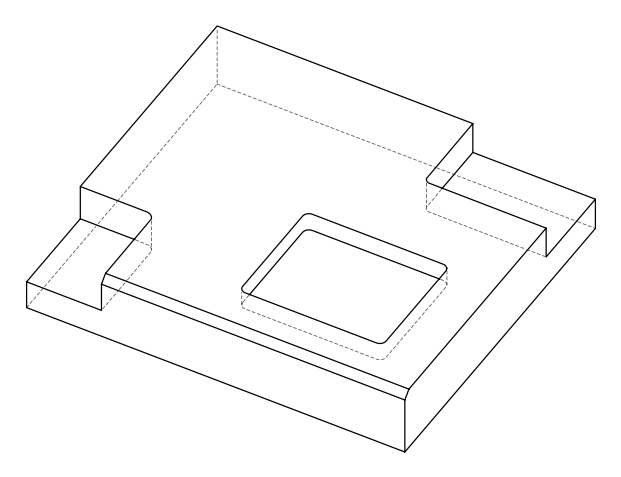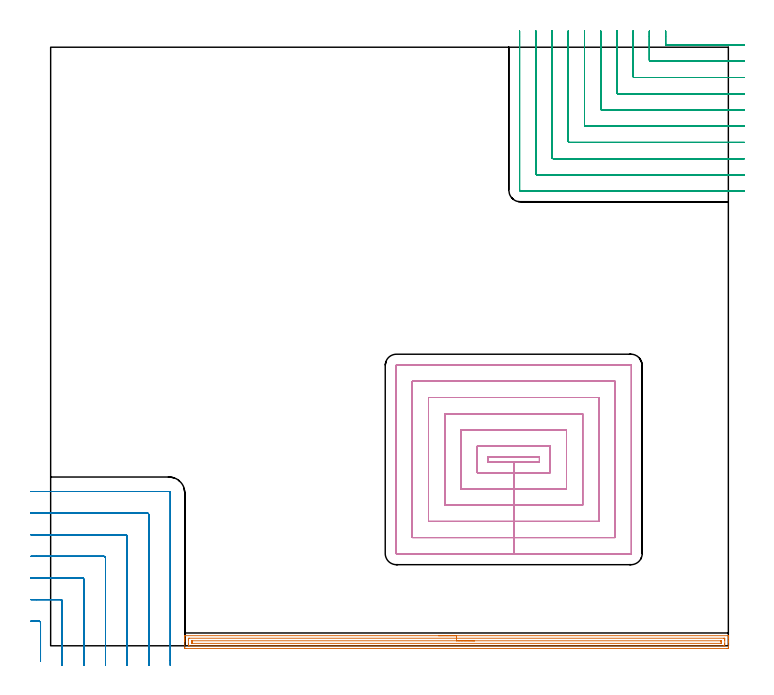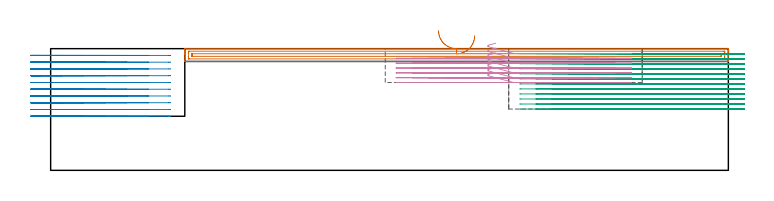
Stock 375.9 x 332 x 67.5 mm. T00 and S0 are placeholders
(PLAN: 4 operations, 2 tool changes, 85.1 min)
(1 AREA_MILL | FG_CHAMFER_SURFACE | UGT0205_001 | 7.43 min | 7717 mm3)
(2 MILL_CORNER_NOTCH_RECTANGULAR | CORNER_NOTCH_RECTANGULAR | NXT0201_012 | Follow Part, ap 4, ae 75% | 15.97 min | 260433 mm3)
(3 MILL_CORNER_NOTCH_RECTANGULAR_1 | CORNER_NOTCH_RECTANGULAR_1 | NXT0201_011 | Follow Part, ap 3, ae 75% | 35.06 min | 349772 mm3)
(4 MILL_RECTANGULAR_POCKET | POCKET_RECTANGULAR_STRAIGHT | NXT0201_011 | Follow Part, ap 3, ae 75% | 26.64 min | 312069 mm3)
(TOOL UGT0205_001 | Chamfer Mill 20 x 3 x 45 deg. | D20 FL50 Z2)
(TOOL NXT0201_012 | ENDMILL 16mm [2P460-1600-NA 1630] | D16 FL38 Z6)
(TOOL NXT0201_011 | ENDMILL 12mm [2P460-1200-NA 1630] | D12 FL38 Z6)
(OP 1 AREA_MILL)
G17 G21 G94 G90
T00 M6
G54
G17 G0 G90 X215.151 Y5.597 S1061 M3
G43 Z77.5 H0
Z77.497
G94 G1 X215.189 Z76.625 F250.
X215.303 Z75.761
X215.492 Z74.909
X215.754 Z74.077
X216.088 Z73.271
X216.491 Z72.497
X216.959 Z71.761
X217.49 Z71.069
X218.08 Z70.426
X218.723 Z69.837
X219.415 Z69.305
X220.151 Z68.837
X220.925 Z68.434
X221.73 Z68.1
X222.563 Z67.838
X223.414 Z67.649
X224.279 Z67.535
X225.151 Z67.497
X375.728 Y5.594 Z67.494
X375.807 Y5.596 Z67.492
X375.823 Y5.595 Z67.49
X375.833 Z67.489
X375.9 Y5.584 Z67.475
Y5.238 Z67.137
Y4.947 Z66.846
Y4.256 Z66.15
Y3.028 Z64.925
Y2.491 Z64.386
Y1.877 Z63.773
Y-0.769 Z61.127
X375.897 Y-1.038 Z60.859
X375.89 Y-1.492 Z60.406
X375.741 Y-1.495 Z60.403
X375.278 Y-1.5 Z60.4
X75.022
X74.559 Y-1.495 Z60.403
X74.409 Y-1.492 Z60.406
X74.4 Y-1.038 Z60.859
Y2.491 Z64.386
Y3.028 Z64.925
Y3.373 Z65.269
Y3.91 Z65.806
Y4.256 Z66.15
Y4.947 Z66.846
Y5.238 Z67.138
X74.408 Y5.592 Z67.483
X74.41 Y5.605 Z67.495
X74.57 Y5.6 Z67.5
X225.151 Y5.597 Z67.497
Y4.183 Z66.083
X373.491 Y4.179 Z66.079
X373.569 Y4.178 Z66.078
X373.865 Y4.173 Z66.073
X373.89 Y4.076 Z65.976
X373.897 Y3.855 Z65.755
X373.899 Y3.373 Z65.273
X373.9 Y2.97 Z64.87
Y1.205 Z63.105
X373.899 Y0.727 Z62.627
X373.898 Y0.325 Z62.225
X373.89 Y-0.074 Z61.826
X373.491 Y-0.084 Z61.816
X373.42 Y-0.085 Z61.815
X76.809
X76.737
X76.432 Y-0.079 Z61.821
X76.41 Y0.021 Z61.921
X76.403 Y0.246 Z62.146
X76.401 Y0.727 Z62.627
X76.4 Y1.13 Z63.03
Y2.895 Z64.795
X76.401 Y3.373 Z65.273
X76.402 Y3.775 Z65.675
X76.41 Y4.174 Z66.074
X76.809 Y4.184 Z66.084
X76.881 Y4.185 Z66.085
X225.151 Y4.183 Z66.083
Y2.768 Z64.668
X371.704 Y2.765 Z64.665
X371.796 Y2.764 Z64.664
X371.869 Y2.761 Z64.661
X371.885 Y2.759 Z64.659
X371.89 Y2.739 Z64.639
X371.894 Y2.685 Z64.585
X371.899 Y2.491 Z64.391
X371.9 Y2.298 Z64.198
X371.899 Y1.609 Z63.509
X371.898 Y1.417 Z63.317
X371.892 Y1.351 Z63.251
X371.889 Y1.334 Z63.234
X371.88 Y1.333 Z63.233
X371.846 Y1.331 Z63.231
X371.704 Y1.329 Z63.229
X78.596
X78.502 Y1.33 Z63.23
X78.427 Y1.333 Z63.233
X78.411 Y1.335 Z63.235
X78.408 Y1.36 Z63.26
X78.404 Y1.415 Z63.315
X78.401 Y1.609 Z63.509
X78.4 Y1.803 Z63.703
Y2.491 Z64.391
X78.402 Y2.683 Z64.583
X78.408 Y2.749 Z64.649
X78.411 Y2.765 Z64.665
X78.42 Y2.767 Z64.667
X78.454 Y2.769 Z64.669
X78.596 Y2.771 Z64.671
X225.151 Y2.768 Z64.668
X226.022 Z64.706
X226.887 Z64.82
X227.739 Z65.009
X228.571 Z65.271
X229.377 Z65.605
X230.151 Z66.008
X230.886 Z66.477
X231.579 Z67.008
X232.222 Z67.597
X232.811 Z68.24
X233.342 Z68.932
X233.811 Z69.668
X234.214 Z70.442
X234.548 Z71.248
X234.81 Z72.08
X234.999 Z72.932
X235.113 Z73.797
X235.151 Z74.668
G0 Z77.5
M5
M2
(OP 2 MILL_CORNER_NOTCH_RECTANGULAR)
G17 G21 G94 G90
T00 M6
G54
G17 G0 G90 X-5.6 Y-8.713 S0 M3
G43 Z77.5 H1
Z63.75
G94 G1 Y-5.713 F250.
Y12.806 F500.
G3 X-6.394 Y13.6 R0.8
G1 X-8.
X-11. F250.
G0 Z77.5
X6.4 Y-11.
Z63.75
G1 Y-8.
Y24.805 F500.
G3 X5.605 Y25.6 R0.8
G1 X-8.
X-11. F250.
G0 Z77.5
X18.4 Y-11.
Z63.75
G1 Y-8.
Y36.805 F500.
G3 X17.605 Y37.6 R0.8
G1 X-8.
X-11. F250.
G0 Z77.5
X30.4 Y-11.
Z63.75
G1 Y-8.
Y48.805 F500.
G3 X29.605 Y49.6 R0.8
G1 X-8.
X-11. F250.
G0 Z77.5
X42.4 Y-11.
Z63.75
G1 Y-8.
Y60.804 F500.
G3 X41.604 Y61.6 R0.8
G1 X-8.
X-11. F250.
G0 Z77.5
X54.4 Y-11.
Z63.75
G1 Y-8.
Y72.804 F500.
G3 X53.604 Y73.6 R0.8
G1 X-8.
X-11. F250.
G0 Z77.5
X66.4 Y-11.
Z63.75
G1 Y-8.
Y84.804 F500.
G3 X65.604 Y85.6 R0.8
G1 X-8.
X-11. F250.
G0 Z77.5
X-5.6 Y-8.713
Z60.
G1 Y-5.713
Y12.806 F500.
G3 X-6.394 Y13.6 R0.8
G1 X-8.
X-11. F250.
G0 Z77.5
X6.4 Y-11.
Z60.
G1 Y-8.
Y24.805 F500.
G3 X5.605 Y25.6 R0.8
G1 X-8.
X-11. F250.
G0 Z77.5
X18.4 Y-11.
Z60.
G1 Y-8.
Y36.805 F500.
G3 X17.605 Y37.6 R0.8
G1 X-8.
X-11. F250.
G0 Z77.5
X30.4 Y-11.
Z60.
G1 Y-8.
Y48.805 F500.
G3 X29.605 Y49.6 R0.8
G1 X-8.
X-11. F250.
G0 Z77.5
X42.4 Y-11.
Z60.
G1 Y-8.
Y60.804 F500.
G3 X41.604 Y61.6 R0.8
G1 X-8.
X-11. F250.
G0 Z77.5
X54.4 Y-11.
Z60.
G1 Y-8.
Y72.804 F500.
G3 X53.604 Y73.6 R0.8
G1 X-8.
X-11. F250.
G0 Z77.5
X66.4 Y-11.
Z60.
G1 Y-8.
Y84.804 F500.
G3 X65.604 Y85.6 R0.8
G1 X-8.
X-11. F250.
G0 Z77.5
X-5.6 Y-8.713
Z56.25
G1 Y-5.713
Y12.806 F500.
G3 X-6.394 Y13.6 R0.8
G1 X-8.
X-11. F250.
G0 Z77.5
X6.4 Y-11.
Z56.25
G1 Y-8.
Y24.805 F500.
G3 X5.605 Y25.6 R0.8
G1 X-8.
X-11. F250.
G0 Z77.5
X18.4 Y-11.
Z56.25
G1 Y-8.
Y36.805 F500.
G3 X17.605 Y37.6 R0.8
G1 X-8.
X-11. F250.
G0 Z77.5
X30.4 Y-11.
Z56.25
G1 Y-8.
Y48.805 F500.
G3 X29.605 Y49.6 R0.8
G1 X-8.
X-11. F250.
G0 Z77.5
X42.4 Y-11.
Z56.25
G1 Y-8.
Y60.804 F500.
G3 X41.604 Y61.6 R0.8
G1 X-8.
X-11. F250.
G0 Z77.5
X54.4 Y-11.
Z56.25
G1 Y-8.
Y72.804 F500.
G3 X53.604 Y73.6 R0.8
G1 X-8.
X-11. F250.
G0 Z77.5
X66.4 Y-11.
Z56.25
G1 Y-8.
Y84.804 F500.
G3 X65.604 Y85.6 R0.8
G1 X-8.
X-11. F250.
G0 Z77.5
X-5.6 Y-8.713
Z52.5
G1 Y-5.713
Y12.806 F500.
G3 X-6.394 Y13.6 R0.8
G1 X-8.
X-11. F250.
G0 Z77.5
X6.4 Y-11.
Z52.5
G1 Y-8.
Y24.805 F500.
G3 X5.605 Y25.6 R0.8
G1 X-8.
X-11. F250.
G0 Z77.5
X18.4 Y-11.
Z52.5
G1 Y-8.
Y36.805 F500.
G3 X17.605 Y37.6 R0.8
G1 X-8.
X-11. F250.
G0 Z77.5
X30.4 Y-11.
Z52.5
G1 Y-8.
Y48.805 F500.
G3 X29.605 Y49.6 R0.8
G1 X-8.
X-11. F250.
G0 Z77.5
X42.4 Y-11.
Z52.5
G1 Y-8.
Y60.804 F500.
G3 X41.604 Y61.6 R0.8
G1 X-8.
X-11. F250.
G0 Z77.5
X54.4 Y-11.
Z52.5
G1 Y-8.
Y72.804 F500.
G3 X53.604 Y73.6 R0.8
G1 X-8.
X-11. F250.
G0 Z77.5
X66.4 Y-11.
Z52.5
G1 Y-8.
Y84.804 F500.
G3 X65.604 Y85.6 R0.8
G1 X-8.
X-11. F250.
G0 Z77.5
X-5.6 Y-8.713
Z48.75
G1 Y-5.713
Y12.806 F500.
G3 X-6.394 Y13.6 R0.8
G1 X-8.
X-11. F250.
G0 Z77.5
X6.4 Y-11.
Z48.75
G1 Y-8.
Y24.805 F500.
G3 X5.605 Y25.6 R0.8
G1 X-8.
X-11. F250.
G0 Z77.5
X18.4 Y-11.
Z48.75
G1 Y-8.
Y36.805 F500.
G3 X17.605 Y37.6 R0.8
G1 X-8.
X-11. F250.
G0 Z77.5
X30.4 Y-11.
Z48.75
G1 Y-8.
Y48.805 F500.
G3 X29.605 Y49.6 R0.8
G1 X-8.
X-11. F250.
G0 Z77.5
X42.4 Y-11.
Z48.75
G1 Y-8.
Y60.804 F500.
G3 X41.604 Y61.6 R0.8
G1 X-8.
X-11. F250.
G0 Z77.5
X54.4 Y-11.
Z48.75
G1 Y-8.
Y72.804 F500.
G3 X53.604 Y73.6 R0.8
G1 X-8.
X-11. F250.
G0 Z77.5
X66.4 Y-11.
Z48.75
G1 Y-8.
Y84.804 F500.
G3 X65.604 Y85.6 R0.8
G1 X-8.
X-11. F250.
G0 Z77.5
X-5.6 Y-8.713
Z45.
G1 Y-5.713
Y12.806 F500.
G3 X-6.394 Y13.6 R0.8
G1 X-8.
X-11. F250.
G0 Z77.5
X6.4 Y-11.
Z45.
G1 Y-8.
Y24.805 F500.
G3 X5.605 Y25.6 R0.8
G1 X-8.
X-11. F250.
G0 Z77.5
X18.4 Y-11.
Z45.
G1 Y-8.
Y36.805 F500.
G3 X17.605 Y37.6 R0.8
G1 X-8.
X-11. F250.
G0 Z77.5
X30.4 Y-11.
Z45.
G1 Y-8.
Y48.805 F500.
G3 X29.605 Y49.6 R0.8
G1 X-8.
X-11. F250.
G0 Z77.5
X42.4 Y-11.
Z45.
G1 Y-8.
Y60.804 F500.
G3 X41.604 Y61.6 R0.8
G1 X-8.
X-11. F250.
G0 Z77.5
X54.4 Y-11.
Z45.
G1 Y-8.
Y72.804 F500.
G3 X53.604 Y73.6 R0.8
G1 X-8.
X-11. F250.
G0 Z77.5
X66.4 Y-11.
Z45.
G1 Y-8.
Y84.804 F500.
G3 X65.604 Y85.6 R0.8
G1 X-8.
X-11. F250.
G0 Z77.5
X-5.6 Y-8.713
Z41.25
G1 Y-5.713
Y12.806 F500.
G3 X-6.394 Y13.6 R0.8
G1 X-8.
X-11. F250.
G0 Z77.5
X6.4 Y-11.
Z41.25
G1 Y-8.
Y24.805 F500.
G3 X5.605 Y25.6 R0.8
G1 X-8.
X-11. F250.
G0 Z77.5
X18.4 Y-11.
Z41.25
G1 Y-8.
Y36.805 F500.
G3 X17.605 Y37.6 R0.8
G1 X-8.
X-11. F250.
G0 Z77.5
X30.4 Y-11.
Z41.25
G1 Y-8.
Y48.805 F500.
G3 X29.605 Y49.6 R0.8
G1 X-8.
X-11. F250.
G0 Z77.5
X42.4 Y-11.
Z41.25
G1 Y-8.
Y60.804 F500.
G3 X41.604 Y61.6 R0.8
G1 X-8.
X-11. F250.
G0 Z77.5
X54.4 Y-11.
Z41.25
G1 Y-8.
Y72.804 F500.
G3 X53.604 Y73.6 R0.8
G1 X-8.
X-11. F250.
G0 Z77.5
X66.4 Y-11.
Z41.25
G1 Y-8.
Y84.804 F500.
G3 X65.604 Y85.6 R0.8
G1 X-8.
X-11. F250.
G0 Z77.5
X-5.6 Y-8.713
Z37.5
G1 Y-5.713
Y12.806 F500.
G3 X-6.394 Y13.6 R0.8
G1 X-8.
X-11. F250.
G0 Z77.5
X6.4 Y-11.
Z37.5
G1 Y-8.
Y24.805 F500.
G3 X5.605 Y25.6 R0.8
G1 X-8.
X-11. F250.
G0 Z77.5
X18.4 Y-11.
Z37.5
G1 Y-8.
Y36.805 F500.
G3 X17.605 Y37.6 R0.8
G1 X-8.
X-11. F250.
G0 Z77.5
X30.4 Y-11.
Z37.5
G1 Y-8.
Y48.805 F500.
G3 X29.605 Y49.6 R0.8
G1 X-8.
X-11. F250.
G0 Z77.5
X42.4 Y-11.
Z37.5
G1 Y-8.
Y60.804 F500.
G3 X41.604 Y61.6 R0.8
G1 X-8.
X-11. F250.
G0 Z77.5
X54.4 Y-11.
Z37.5
G1 Y-8.
Y72.804 F500.
G3 X53.604 Y73.6 R0.8
G1 X-8.
X-11. F250.
G0 Z77.5
X66.4 Y-11.
Z37.5
G1 Y-8.
Y84.804 F500.
G3 X65.604 Y85.6 R0.8
G1 X-8.
X-11. F250.
G0 Z77.5
X-5.6 Y-8.713
Z33.75
G1 Y-5.713
Y12.806 F500.
G3 X-6.394 Y13.6 R0.8
G1 X-8.
X-11. F250.
G0 Z77.5
X6.4 Y-11.
Z33.75
G1 Y-8.
Y24.805 F500.
G3 X5.605 Y25.6 R0.8
G1 X-8.
X-11. F250.
G0 Z77.5
X18.4 Y-11.
Z33.75
G1 Y-8.
Y36.805 F500.
G3 X17.605 Y37.6 R0.8
G1 X-8.
X-11. F250.
G0 Z77.5
X30.4 Y-11.
Z33.75
G1 Y-8.
Y48.805 F500.
G3 X29.605 Y49.6 R0.8
G1 X-8.
X-11. F250.
G0 Z77.5
X42.4 Y-11.
Z33.75
G1 Y-8.
Y60.804 F500.
G3 X41.604 Y61.6 R0.8
G1 X-8.
X-11. F250.
G0 Z77.5
X54.4 Y-11.
Z33.75
G1 Y-8.
Y72.804 F500.
G3 X53.604 Y73.6 R0.8
G1 X-8.
X-11. F250.
G0 Z77.5
X66.4 Y-11.
Z33.75
G1 Y-8.
Y84.804 F500.
G3 X65.604 Y85.6 R0.8
G1 X-8.
X-11. F250.
G0 Z77.5
X-5.6 Y-8.713
Z30.
G1 Y-5.713
Y12.806 F500.
G3 X-6.394 Y13.6 R0.8
G1 X-8.
X-11. F250.
G0 Z77.5
X6.4 Y-11.
Z30.
G1 Y-8.
Y24.805 F500.
G3 X5.605 Y25.6 R0.8
G1 X-8.
X-11. F250.
G0 Z77.5
X18.4 Y-11.
Z30.
G1 Y-8.
Y36.805 F500.
G3 X17.605 Y37.6 R0.8
G1 X-8.
X-11. F250.
G0 Z77.5
X30.4 Y-11.
Z30.
G1 Y-8.
Y48.805 F500.
G3 X29.605 Y49.6 R0.8
G1 X-8.
X-11. F250.
G0 Z77.5
X42.4 Y-11.
Z30.
G1 Y-8.
Y60.804 F500.
G3 X41.604 Y61.6 R0.8
G1 X-8.
X-11. F250.
G0 Z77.5
X54.4 Y-11.
Z30.
G1 Y-8.
Y72.804 F500.
G3 X53.604 Y73.6 R0.8
G1 X-8.
X-11. F250.
G0 Z77.5
X66.4 Y-11.
Z30.
G1 Y-8.
Y84.804 F500.
G3 X65.604 Y85.6 R0.8
G1 X-8.
X-11. F250.
G0 Z77.5
M5
M2
(OP 3 MILL_CORNER_NOTCH_RECTANGULAR_1)
G17 G21 G94 G90
T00 M6
G54
G17 G0 G90 X341.1 Y341. S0 M3
G43 Z77.5 H1
Z64.708
G94 G1 Y338. F250.
Y333.794 F500.
G3 X341.694 Y333.2 R0.6
G1 X381.779
X384.779 F250.
G0 Z77.5
X332.1 Y341.
Z64.708
G1 Y338.
Y324.794 F500.
G3 X332.694 Y324.2 R0.6
G1 X381.9
X384.9 F250.
G0 Z77.5
X323.1 Y341.
Z64.708
G1 Y338.
Y315.795 F500.
G3 X323.695 Y315.2 R0.6
G1 X381.9
X384.9 F250.
G0 Z77.5
X314.1 Y341.
Z64.708
G1 Y338.
Y306.795 F500.
G3 X314.695 Y306.2 R0.6
G1 X381.9
X384.9 F250.
G0 Z77.5
X305.1 Y341.
Z64.708
G1 Y338.
Y297.795 F500.
G3 X305.695 Y297.2 R0.6
G1 X381.9
X384.9 F250.
G0 Z77.5
X296.1 Y341.
Z64.708
G1 Y338.
Y288.796 F500.
G3 X296.696 Y288.2 R0.6
G1 X381.9
X384.9 F250.
G0 Z77.5
X287.1 Y341.
Z64.708
G1 Y338.
Y279.796 F500.
G3 X287.696 Y279.2 R0.6
G1 X381.9
X384.9 F250.
G0 Z77.5
X278.1 Y341.
Z64.708
G1 Y338.
Y270.796 F500.
G3 X278.696 Y270.2 R0.6
G1 X381.9
X384.9 F250.
G0 Z77.5
X269.1 Y341.
Z64.708
G1 Y338.
Y261.796 F500.
G3 X269.696 Y261.2 R0.6
G1 X381.9
X384.9 F250.
G0 Z77.5
X260.1 Y341.
Z64.708
G1 Y338.
Y252.9 F500.
G3 X260.8 Y252.2 R0.7
G1 X381.9
X384.9 F250.
G0 Z77.5
X341.1 Y341.
Z61.917
G1 Y338.
Y333.794 F500.
G3 X341.694 Y333.2 R0.6
G1 X381.779
X384.779 F250.
G0 Z77.5
X332.1 Y341.
Z61.917
G1 Y338.
Y324.794 F500.
G3 X332.694 Y324.2 R0.6
G1 X381.9
X384.9 F250.
G0 Z77.5
X323.1 Y341.
Z61.917
G1 Y338.
Y315.795 F500.
G3 X323.695 Y315.2 R0.6
G1 X381.9
X384.9 F250.
G0 Z77.5
X314.1 Y341.
Z61.917
G1 Y338.
Y306.795 F500.
G3 X314.695 Y306.2 R0.6
G1 X381.9
X384.9 F250.
G0 Z77.5
X305.1 Y341.
Z61.917
G1 Y338.
Y297.795 F500.
G3 X305.695 Y297.2 R0.6
G1 X381.9
X384.9 F250.
G0 Z77.5
X296.1 Y341.
Z61.917
G1 Y338.
Y288.796 F500.
G3 X296.696 Y288.2 R0.6
G1 X381.9
X384.9 F250.
G0 Z77.5
X287.1 Y341.
Z61.917
G1 Y338.
Y279.796 F500.
G3 X287.696 Y279.2 R0.6
G1 X381.9
X384.9 F250.
G0 Z77.5
X278.1 Y341.
Z61.917
G1 Y338.
Y270.796 F500.
G3 X278.696 Y270.2 R0.6
G1 X381.9
X384.9 F250.
G0 Z77.5
X269.1 Y341.
Z61.917
G1 Y338.
Y261.796 F500.
G3 X269.696 Y261.2 R0.6
G1 X381.9
X384.9 F250.
G0 Z77.5
X260.1 Y341.
Z61.917
G1 Y338.
Y252.9 F500.
G3 X260.8 Y252.2 R0.7
G1 X381.9
X384.9 F250.
G0 Z77.5
X341.1 Y341.
Z59.125
G1 Y338.
Y333.794 F500.
G3 X341.694 Y333.2 R0.6
G1 X381.779
X384.779 F250.
G0 Z77.5
X332.1 Y341.
Z59.125
G1 Y338.
Y324.794 F500.
G3 X332.694 Y324.2 R0.6
G1 X381.9
X384.9 F250.
G0 Z77.5
X323.1 Y341.
Z59.125
G1 Y338.
Y315.795 F500.
G3 X323.695 Y315.2 R0.6
G1 X381.9
X384.9 F250.
G0 Z77.5
X314.1 Y341.
Z59.125
G1 Y338.
Y306.795 F500.
G3 X314.695 Y306.2 R0.6
G1 X381.9
X384.9 F250.
G0 Z77.5
X305.1 Y341.
Z59.125
G1 Y338.
Y297.795 F500.
G3 X305.695 Y297.2 R0.6
G1 X381.9
X384.9 F250.
G0 Z77.5
X296.1 Y341.
Z59.125
G1 Y338.
Y288.796 F500.
G3 X296.696 Y288.2 R0.6
G1 X381.9
X384.9 F250.
G0 Z77.5
X287.1 Y341.
Z59.125
G1 Y338.
Y279.796 F500.
G3 X287.696 Y279.2 R0.6
G1 X381.9
X384.9 F250.
G0 Z77.5
X278.1 Y341.
Z59.125
G1 Y338.
Y270.796 F500.
G3 X278.696 Y270.2 R0.6
G1 X381.9
X384.9 F250.
G0 Z77.5
X269.1 Y341.
Z59.125
G1 Y338.
Y261.796 F500.
G3 X269.696 Y261.2 R0.6
G1 X381.9
X384.9 F250.
G0 Z77.5
X260.1 Y341.
Z59.125
G1 Y338.
Y252.9 F500.
G3 X260.8 Y252.2 R0.7
G1 X381.9
X384.9 F250.
G0 Z77.5
X341.1 Y341.
Z56.333
G1 Y338.
Y333.794 F500.
G3 X341.694 Y333.2 R0.6
G1 X381.779
X384.779 F250.
G0 Z77.5
X332.1 Y341.
Z56.333
G1 Y338.
Y324.794 F500.
G3 X332.694 Y324.2 R0.6
G1 X381.9
X384.9 F250.
G0 Z77.5
X323.1 Y341.
Z56.333
G1 Y338.
Y315.795 F500.
G3 X323.695 Y315.2 R0.6
G1 X381.9
X384.9 F250.
G0 Z77.5
X314.1 Y341.
Z56.333
G1 Y338.
Y306.795 F500.
G3 X314.695 Y306.2 R0.6
G1 X381.9
X384.9 F250.
G0 Z77.5
X305.1 Y341.
Z56.333
G1 Y338.
Y297.795 F500.
G3 X305.695 Y297.2 R0.6
G1 X381.9
X384.9 F250.
G0 Z77.5
X296.1 Y341.
Z56.333
G1 Y338.
Y288.796 F500.
G3 X296.696 Y288.2 R0.6
G1 X381.9
X384.9 F250.
G0 Z77.5
X287.1 Y341.
Z56.333
G1 Y338.
Y279.796 F500.
G3 X287.696 Y279.2 R0.6
G1 X381.9
X384.9 F250.
G0 Z77.5
X278.1 Y341.
Z56.333
G1 Y338.
Y270.796 F500.
G3 X278.696 Y270.2 R0.6
G1 X381.9
X384.9 F250.
G0 Z77.5
X269.1 Y341.
Z56.333
G1 Y338.
Y261.796 F500.
G3 X269.696 Y261.2 R0.6
G1 X381.9
X384.9 F250.
G0 Z77.5
X260.1 Y341.
Z56.333
G1 Y338.
Y252.9 F500.
G3 X260.8 Y252.2 R0.7
G1 X381.9
X384.9 F250.
G0 Z77.5
X341.1 Y341.
Z53.542
G1 Y338.
Y333.794 F500.
G3 X341.694 Y333.2 R0.6
G1 X381.779
X384.779 F250.
G0 Z77.5
X332.1 Y341.
Z53.542
G1 Y338.
Y324.794 F500.
G3 X332.694 Y324.2 R0.6
G1 X381.9
X384.9 F250.
G0 Z77.5
X323.1 Y341.
Z53.542
G1 Y338.
Y315.795 F500.
G3 X323.695 Y315.2 R0.6
G1 X381.9
X384.9 F250.
G0 Z77.5
X314.1 Y341.
Z53.542
G1 Y338.
Y306.795 F500.
G3 X314.695 Y306.2 R0.6
G1 X381.9
X384.9 F250.
G0 Z77.5
X305.1 Y341.
Z53.542
G1 Y338.
Y297.795 F500.
G3 X305.695 Y297.2 R0.6
G1 X381.9
X384.9 F250.
G0 Z77.5
X296.1 Y341.
Z53.542
G1 Y338.
Y288.796 F500.
G3 X296.696 Y288.2 R0.6
G1 X381.9
X384.9 F250.
G0 Z77.5
X287.1 Y341.
Z53.542
G1 Y338.
Y279.796 F500.
G3 X287.696 Y279.2 R0.6
G1 X381.9
X384.9 F250.
G0 Z77.5
X278.1 Y341.
Z53.542
G1 Y338.
Y270.796 F500.
G3 X278.696 Y270.2 R0.6
G1 X381.9
X384.9 F250.
G0 Z77.5
X269.1 Y341.
Z53.542
G1 Y338.
Y261.796 F500.
G3 X269.696 Y261.2 R0.6
G1 X381.9
X384.9 F250.
G0 Z77.5
X260.1 Y341.
Z53.542
G1 Y338.
Y252.9 F500.
G3 X260.8 Y252.2 R0.7
G1 X381.9
X384.9 F250.
G0 Z77.5
X341.1 Y341.
Z50.75
G1 Y338.
Y333.794 F500.
G3 X341.694 Y333.2 R0.6
G1 X381.779
X384.779 F250.
G0 Z77.5
X332.1 Y341.
Z50.75
G1 Y338.
Y324.794 F500.
G3 X332.694 Y324.2 R0.6
G1 X381.9
X384.9 F250.
G0 Z77.5
X323.1 Y341.
Z50.75
G1 Y338.
Y315.795 F500.
G3 X323.695 Y315.2 R0.6
G1 X381.9
X384.9 F250.
G0 Z77.5
X314.1 Y341.
Z50.75
G1 Y338.
Y306.795 F500.
G3 X314.695 Y306.2 R0.6
G1 X381.9
X384.9 F250.
G0 Z77.5
X305.1 Y341.
Z50.75
G1 Y338.
Y297.795 F500.
G3 X305.695 Y297.2 R0.6
G1 X381.9
X384.9 F250.
G0 Z77.5
X296.1 Y341.
Z50.75
G1 Y338.
Y288.796 F500.
G3 X296.696 Y288.2 R0.6
G1 X381.9
X384.9 F250.
G0 Z77.5
X287.1 Y341.
Z50.75
G1 Y338.
Y279.796 F500.
G3 X287.696 Y279.2 R0.6
G1 X381.9
X384.9 F250.
G0 Z77.5
X278.1 Y341.
Z50.75
G1 Y338.
Y270.796 F500.
G3 X278.696 Y270.2 R0.6
G1 X381.9
X384.9 F250.
G0 Z77.5
X269.1 Y341.
Z50.75
G1 Y338.
Y261.796 F500.
G3 X269.696 Y261.2 R0.6
G1 X381.9
X384.9 F250.
G0 Z77.5
X260.1 Y341.
Z50.75
G1 Y338.
Y252.9 F500.
G3 X260.8 Y252.2 R0.7
G1 X381.9
X384.9 F250.
G0 Z77.5
X341.1 Y341.
Z47.958
G1 Y338.
Y333.794 F500.
G3 X341.694 Y333.2 R0.6
G1 X381.779
X384.779 F250.
G0 Z77.5
X332.1 Y341.
Z47.958
G1 Y338.
Y324.794 F500.
G3 X332.694 Y324.2 R0.6
G1 X381.9
X384.9 F250.
G0 Z77.5
X323.1 Y341.
Z47.958
G1 Y338.
Y315.795 F500.
G3 X323.695 Y315.2 R0.6
G1 X381.9
X384.9 F250.
G0 Z77.5
X314.1 Y341.
Z47.958
G1 Y338.
Y306.795 F500.
G3 X314.695 Y306.2 R0.6
G1 X381.9
X384.9 F250.
G0 Z77.5
X305.1 Y341.
Z47.958
G1 Y338.
Y297.795 F500.
G3 X305.695 Y297.2 R0.6
G1 X381.9
X384.9 F250.
G0 Z77.5
X296.1 Y341.
Z47.958
G1 Y338.
Y288.796 F500.
G3 X296.696 Y288.2 R0.6
G1 X381.9
X384.9 F250.
G0 Z77.5
X287.1 Y341.
Z47.958
G1 Y338.
Y279.796 F500.
G3 X287.696 Y279.2 R0.6
G1 X381.9
X384.9 F250.
G0 Z77.5
X278.1 Y341.
Z47.958
G1 Y338.
Y270.796 F500.
G3 X278.696 Y270.2 R0.6
G1 X381.9
X384.9 F250.
G0 Z77.5
X269.1 Y341.
Z47.958
G1 Y338.
Y261.796 F500.
G3 X269.696 Y261.2 R0.6
G1 X381.9
X384.9 F250.
G0 Z77.5
X260.1 Y341.
Z47.958
G1 Y338.
Y252.9 F500.
G3 X260.8 Y252.2 R0.7
G1 X381.9
X384.9 F250.
G0 Z77.5
X341.1 Y341.
Z45.167
G1 Y338.
Y333.794 F500.
G3 X341.694 Y333.2 R0.6
G1 X381.779
X384.779 F250.
G0 Z77.5
X332.1 Y341.
Z45.167
G1 Y338.
Y324.794 F500.
G3 X332.694 Y324.2 R0.6
G1 X381.9
X384.9 F250.
G0 Z77.5
X323.1 Y341.
Z45.167
G1 Y338.
Y315.795 F500.
G3 X323.695 Y315.2 R0.6
G1 X381.9
X384.9 F250.
G0 Z77.5
X314.1 Y341.
Z45.167
G1 Y338.
Y306.795 F500.
G3 X314.695 Y306.2 R0.6
G1 X381.9
X384.9 F250.
G0 Z77.5
X305.1 Y341.
Z45.167
G1 Y338.
Y297.795 F500.
G3 X305.695 Y297.2 R0.6
G1 X381.9
X384.9 F250.
G0 Z77.5
X296.1 Y341.
Z45.167
G1 Y338.
Y288.796 F500.
G3 X296.696 Y288.2 R0.6
G1 X381.9
X384.9 F250.
G0 Z77.5
X287.1 Y341.
Z45.167
G1 Y338.
Y279.796 F500.
G3 X287.696 Y279.2 R0.6
G1 X381.9
X384.9 F250.
G0 Z77.5
X278.1 Y341.
Z45.167
G1 Y338.
Y270.796 F500.
G3 X278.696 Y270.2 R0.6
G1 X381.9
X384.9 F250.
G0 Z77.5
X269.1 Y341.
Z45.167
G1 Y338.
Y261.796 F500.
G3 X269.696 Y261.2 R0.6
G1 X381.9
X384.9 F250.
G0 Z77.5
X260.1 Y341.
Z45.167
G1 Y338.
Y252.9 F500.
G3 X260.8 Y252.2 R0.7
G1 X381.9
X384.9 F250.
G0 Z77.5
X341.1 Y341.
Z42.375
G1 Y338.
Y333.794 F500.
G3 X341.694 Y333.2 R0.6
G1 X381.779
X384.779 F250.
G0 Z77.5
X332.1 Y341.
Z42.375
G1 Y338.
Y324.794 F500.
G3 X332.694 Y324.2 R0.6
G1 X381.9
X384.9 F250.
G0 Z77.5
X323.1 Y341.
Z42.375
G1 Y338.
Y315.795 F500.
G3 X323.695 Y315.2 R0.6
G1 X381.9
X384.9 F250.
G0 Z77.5
X314.1 Y341.
Z42.375
G1 Y338.
Y306.795 F500.
G3 X314.695 Y306.2 R0.6
G1 X381.9
X384.9 F250.
G0 Z77.5
X305.1 Y341.
Z42.375
G1 Y338.
Y297.795 F500.
G3 X305.695 Y297.2 R0.6
G1 X381.9
X384.9 F250.
G0 Z77.5
X296.1 Y341.
Z42.375
G1 Y338.
Y288.796 F500.
G3 X296.696 Y288.2 R0.6
G1 X381.9
X384.9 F250.
G0 Z77.5
X287.1 Y341.
Z42.375
G1 Y338.
Y279.796 F500.
G3 X287.696 Y279.2 R0.6
G1 X381.9
X384.9 F250.
G0 Z77.5
X278.1 Y341.
Z42.375
G1 Y338.
Y270.796 F500.
G3 X278.696 Y270.2 R0.6
G1 X381.9
X384.9 F250.
G0 Z77.5
X269.1 Y341.
Z42.375
G1 Y338.
Y261.796 F500.
G3 X269.696 Y261.2 R0.6
G1 X381.9
X384.9 F250.
G0 Z77.5
X260.1 Y341.
Z42.375
G1 Y338.
Y252.9 F500.
G3 X260.8 Y252.2 R0.7
G1 X381.9
X384.9 F250.
G0 Z77.5
X341.1 Y341.
Z39.583
G1 Y338.
Y333.794 F500.
G3 X341.694 Y333.2 R0.6
G1 X381.779
X384.779 F250.
G0 Z77.5
X332.1 Y341.
Z39.583
G1 Y338.
Y324.794 F500.
G3 X332.694 Y324.2 R0.6
G1 X381.9
X384.9 F250.
G0 Z77.5
X323.1 Y341.
Z39.583
G1 Y338.
Y315.795 F500.
G3 X323.695 Y315.2 R0.6
G1 X381.9
X384.9 F250.
G0 Z77.5
X314.1 Y341.
Z39.583
G1 Y338.
Y306.795 F500.
G3 X314.695 Y306.2 R0.6
G1 X381.9
X384.9 F250.
G0 Z77.5
X305.1 Y341.
Z39.583
G1 Y338.
Y297.795 F500.
G3 X305.695 Y297.2 R0.6
G1 X381.9
X384.9 F250.
G0 Z77.5
X296.1 Y341.
Z39.583
G1 Y338.
Y288.796 F500.
G3 X296.696 Y288.2 R0.6
G1 X381.9
X384.9 F250.
G0 Z77.5
X287.1 Y341.
Z39.583
G1 Y338.
Y279.796 F500.
G3 X287.696 Y279.2 R0.6
G1 X381.9
X384.9 F250.
G0 Z77.5
X278.1 Y341.
Z39.583
G1 Y338.
Y270.796 F500.
G3 X278.696 Y270.2 R0.6
G1 X381.9
X384.9 F250.
G0 Z77.5
X269.1 Y341.
Z39.583
G1 Y338.
Y261.796 F500.
G3 X269.696 Y261.2 R0.6
G1 X381.9
X384.9 F250.
G0 Z77.5
X260.1 Y341.
Z39.583
G1 Y338.
Y252.9 F500.
G3 X260.8 Y252.2 R0.7
G1 X381.9
X384.9 F250.
G0 Z77.5
X341.1 Y341.
Z36.792
G1 Y338.
Y333.794 F500.
G3 X341.694 Y333.2 R0.6
G1 X381.779
X384.779 F250.
G0 Z77.5
X332.1 Y341.
Z36.792
G1 Y338.
Y324.794 F500.
G3 X332.694 Y324.2 R0.6
G1 X381.9
X384.9 F250.
G0 Z77.5
X323.1 Y341.
Z36.792
G1 Y338.
Y315.795 F500.
G3 X323.695 Y315.2 R0.6
G1 X381.9
X384.9 F250.
G0 Z77.5
X314.1 Y341.
Z36.792
G1 Y338.
Y306.795 F500.
G3 X314.695 Y306.2 R0.6
G1 X381.9
X384.9 F250.
G0 Z77.5
X305.1 Y341.
Z36.792
G1 Y338.
Y297.795 F500.
G3 X305.695 Y297.2 R0.6
G1 X381.9
X384.9 F250.
G0 Z77.5
X296.1 Y341.
Z36.792
G1 Y338.
Y288.796 F500.
G3 X296.696 Y288.2 R0.6
G1 X381.9
X384.9 F250.
G0 Z77.5
X287.1 Y341.
Z36.792
G1 Y338.
Y279.796 F500.
G3 X287.696 Y279.2 R0.6
G1 X381.9
X384.9 F250.
G0 Z77.5
X278.1 Y341.
Z36.792
G1 Y338.
Y270.796 F500.
G3 X278.696 Y270.2 R0.6
G1 X381.9
X384.9 F250.
G0 Z77.5
X269.1 Y341.
Z36.792
G1 Y338.
Y261.796 F500.
G3 X269.696 Y261.2 R0.6
G1 X381.9
X384.9 F250.
G0 Z77.5
X260.1 Y341.
Z36.792
G1 Y338.
Y252.9 F500.
G3 X260.8 Y252.2 R0.7
G1 X381.9
X384.9 F250.
G0 Z77.5
X341.1 Y341.
Z34.
G1 Y338.
Y333.794 F500.
G3 X341.694 Y333.2 R0.6
G1 X381.779
X384.779 F250.
G0 Z77.5
X332.1 Y341.
Z34.
G1 Y338.
Y324.794 F500.
G3 X332.694 Y324.2 R0.6
G1 X381.9
X384.9 F250.
G0 Z77.5
X323.1 Y341.
Z34.
G1 Y338.
Y315.795 F500.
G3 X323.695 Y315.2 R0.6
G1 X381.9
X384.9 F250.
G0 Z77.5
X314.1 Y341.
Z34.
G1 Y338.
Y306.795 F500.
G3 X314.695 Y306.2 R0.6
G1 X381.9
X384.9 F250.
G0 Z77.5
X305.1 Y341.
Z34.
G1 Y338.
Y297.795 F500.
G3 X305.695 Y297.2 R0.6
G1 X381.9
X384.9 F250.
G0 Z77.5
X296.1 Y341.
Z34.
G1 Y338.
Y288.796 F500.
G3 X296.696 Y288.2 R0.6
G1 X381.9
X384.9 F250.
G0 Z77.5
X287.1 Y341.
Z34.
G1 Y338.
Y279.796 F500.
G3 X287.696 Y279.2 R0.6
G1 X381.9
X384.9 F250.
G0 Z77.5
X278.1 Y341.
Z34.
G1 Y338.
Y270.796 F500.
G3 X278.696 Y270.2 R0.6
G1 X381.9
X384.9 F250.
G0 Z77.5
X269.1 Y341.
Z34.
G1 Y338.
Y261.796 F500.
G3 X269.696 Y261.2 R0.6
G1 X381.9
X384.9 F250.
G0 Z77.5
X260.1 Y341.
Z34.
G1 Y338.
Y252.9 F500.
G3 X260.8 Y252.2 R0.7
G1 X381.9
X384.9 F250.
G0 Z77.5
M5
M2
(OP 4 MILL_RECTANGULAR_POCKET)
G17 G21 G94 G90
T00 M6
G54
G17 G0 G90 X246.869 Y104.7 S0 M3
G43 Z77.5 H1
Z70.5
G94 G1 X242.6 Z69.356 F250.
Y102. Z68.632
X256.85 Z64.814
X271.1 F500.
Y104.7
X242.6
Y102.
X256.85
Y96.
X277.1
Y110.7
X236.6
Y96.
X256.85
Y87.
X286.1
Y119.7
X227.6
Y87.
X256.85
Y78.
X295.1
Y128.7
X218.6
Y78.
X256.85
Y69.
X304.1
Y137.7
X209.6
Y69.
X256.85
Y60.
X313.1
Y146.7
X200.6
Y60.
X256.85
Y51.
X321.9
G3 X322.1 Y51.2 R0.2
G1 Y155.5
G3 X321.9 Y155.7 R0.2
G1 X191.8
G3 X191.6 Y155.5 R0.2
G1 Y51.2
G3 X191.8 Y51. R0.2
G1 X256.85
X257.85
G0 X246.869 Y104.7 Z67.814
G1 X242.6 Z66.67 F250.
Y102. Z65.947
X256.85 Z62.129
X271.1 F500.
Y104.7
X242.6
Y102.
X256.85
Y96.
X277.1
Y110.7
X236.6
Y96.
X256.85
Y87.
X286.1
Y119.7
X227.6
Y87.
X256.85
Y78.
X295.1
Y128.7
X218.6
Y78.
X256.85
Y69.
X304.1
Y137.7
X209.6
Y69.
X256.85
Y60.
X313.1
Y146.7
X200.6
Y60.
X256.85
Y51.
X321.9
G3 X322.1 Y51.2 R0.2
G1 Y155.5
G3 X321.9 Y155.7 R0.2
G1 X191.8
G3 X191.6 Y155.5 R0.2
G1 Y51.2
G3 X191.8 Y51. R0.2
G1 X256.85
X257.85
G0 X246.869 Y104.7 Z65.129
G1 X242.6 Z63.985 F250.
Y102. Z63.261
X256.85 Z59.443
X271.1 F500.
Y104.7
X242.6
Y102.
X256.85
Y96.
X277.1
Y110.7
X236.6
Y96.
X256.85
Y87.
X286.1
Y119.7
X227.6
Y87.
X256.85
Y78.
X295.1
Y128.7
X218.6
Y78.
X256.85
Y69.
X304.1
Y137.7
X209.6
Y69.
X256.85
Y60.
X313.1
Y146.7
X200.6
Y60.
X256.85
Y51.
X321.9
G3 X322.1 Y51.2 R0.2
G1 Y155.5
G3 X321.9 Y155.7 R0.2
G1 X191.8
G3 X191.6 Y155.5 R0.2
G1 Y51.2
G3 X191.8 Y51. R0.2
G1 X256.85
X257.85
G0 X246.869 Y104.7 Z62.443
G1 X242.6 Z61.299 F250.
Y102. Z60.575
X256.85 Z56.757
X271.1 F500.
Y104.7
X242.6
Y102.
X256.85
Y96.
X277.1
Y110.7
X236.6
Y96.
X256.85
Y87.
X286.1
Y119.7
X227.6
Y87.
X256.85
Y78.
X295.1
Y128.7
X218.6
Y78.
X256.85
Y69.
X304.1
Y137.7
X209.6
Y69.
X256.85
Y60.
X313.1
Y146.7
X200.6
Y60.
X256.85
Y51.
X321.9
G3 X322.1 Y51.2 R0.2
G1 Y155.5
G3 X321.9 Y155.7 R0.2
G1 X191.8
G3 X191.6 Y155.5 R0.2
G1 Y51.2
G3 X191.8 Y51. R0.2
G1 X256.85
X257.85
G0 X246.869 Y104.7 Z59.757
G1 X242.6 Z58.613 F250.
Y102. Z57.89
X256.85 Z54.071
X271.1 F500.
Y104.7
X242.6
Y102.
X256.85
Y96.
X277.1
Y110.7
X236.6
Y96.
X256.85
Y87.
X286.1
Y119.7
X227.6
Y87.
X256.85
Y78.
X295.1
Y128.7
X218.6
Y78.
X256.85
Y69.
X304.1
Y137.7
X209.6
Y69.
X256.85
Y60.
X313.1
Y146.7
X200.6
Y60.
X256.85
Y51.
X321.9
G3 X322.1 Y51.2 R0.2
G1 Y155.5
G3 X321.9 Y155.7 R0.2
G1 X191.8
G3 X191.6 Y155.5 R0.2
G1 Y51.2
G3 X191.8 Y51. R0.2
G1 X256.85
X257.85
G0 X246.869 Y104.7 Z57.071
G1 X242.6 Z55.927 F250.
Y102. Z55.204
X256.85 Z51.386
X271.1 F500.
Y104.7
X242.6
Y102.
X256.85
Y96.
X277.1
Y110.7
X236.6
Y96.
X256.85
Y87.
X286.1
Y119.7
X227.6
Y87.
X256.85
Y78.
X295.1
Y128.7
X218.6
Y78.
X256.85
Y69.
X304.1
Y137.7
X209.6
Y69.
X256.85
Y60.
X313.1
Y146.7
X200.6
Y60.
X256.85
Y51.
X321.9
G3 X322.1 Y51.2 R0.2
G1 Y155.5
G3 X321.9 Y155.7 R0.2
G1 X191.8
G3 X191.6 Y155.5 R0.2
G1 Y51.2
G3 X191.8 Y51. R0.2
G1 X256.85
X257.85
G0 X246.869 Y104.7 Z54.386
G1 X242.6 Z53.242 F250.
Y102. Z52.518
X256.85 Z48.7
X271.1 F500.
Y104.7
X242.6
Y102.
X256.85
Y96.
X277.1
Y110.7
X236.6
Y96.
X256.85
Y87.
X286.1
Y119.7
X227.6
Y87.
X256.85
Y78.
X295.1
Y128.7
X218.6
Y78.
X256.85
Y69.
X304.1
Y137.7
X209.6
Y69.
X256.85
Y60.
X313.1
Y146.7
X200.6
Y60.
X256.85
Y51.
X321.9
G3 X322.1 Y51.2 R0.2
G1 Y155.5
G3 X321.9 Y155.7 R0.2
G1 X191.8
G3 X191.6 Y155.5 R0.2
G1 Y51.2
G3 X191.8 Y51. R0.2
G1 X256.85
X257.85
G0 Z77.5
M5
M2
